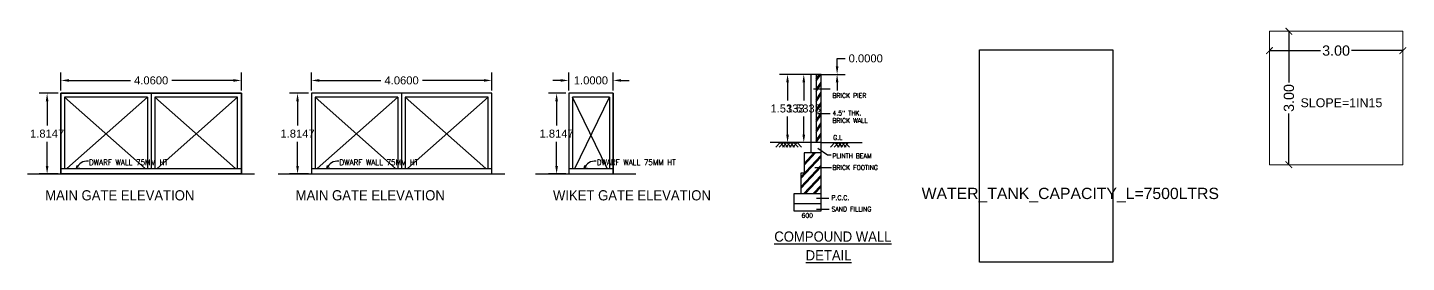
# Model space of a CAD drawing. Header units: metres. Extents: x 1521 to 1862, y -130 to 121.
# Drawn here: x 1567.21 to 1598.23, y -80.89 to -75.61 of the extents above; entities that cross this region are included whole.
import ezdxf

# ---------------------------------------------------------------- set-up
doc = ezdxf.new("R2010")
doc.units = ezdxf.units.M
doc.header["$MEASUREMENT"] = 0
doc.layers.get('DEFPOINTS').update_dxf_attribs({"lineweight": 9})
doc.layers.add('BLK_1_DA_RAMP_1', color=1, linetype='Continuous', lineweight=0)
doc.layers.add('WATER_TANK_CALCULATION', color=150, linetype='Continuous', lineweight=30)
for name, color, linetype in [('COMPOUNDWALL', 58, 'Continuous'), ('MAIN_GATE', 57, 'Continuous'), ('PATH_WAY', 4, 'Continuous'), ('WALL', 251, 'Continuous'), ('WICKET_GATE', 57, 'Continuous')]:
    doc.layers.add(name, color=color, linetype=linetype)
doc.styles.add('2', font='arial.ttf', dxfattribs={"height": 0.23})
doc.styles.add('ED', font='swiss.ttf')
doc.styles.get("Standard").update_dxf_attribs({"font": 'arial.ttf'})
doc.styles.add('T', font='ROMI____.pfb', dxfattribs={"width": 1.2, "height": 24})
doc.styles.add('T1', font='ROMANS.shx', dxfattribs={"width": 0.96, "height": 4})
doc.dimstyles.new('100', dxfattribs={"dimtxt": 0.23, "dimasz": 0.15, "dimexe": 3, "dimexo": 0, "dimgap": 0.05, "dimtad": 0, "dimzin": 1, "dimdsep": 46, "dimtxsty": '2', "dimblk1": 'ARCHTICK', "dimblk2": 'ARCHTICK', "dimsah": 1, "dimcen": 0.1, "dimse1": 1, "dimse2": 1, "dimclrd": 251, "dimclre": 256, "dimclrt": 256, "dimadec": 0, "dimazin": 1, "dimtfac": 1, "dimtmove": 2, "dimatfit": 0, "dimfxl": 0, "dimtolj": 2, "dimtzin": 0, "dimarcsym": 0})
doc.dimstyles.get("Standard").update_dxf_attribs({"dimtxt": 0.18, "dimasz": 0.18, "dimexe": 0.18, "dimexo": 0.0625, "dimgap": 0.09, "dimtad": 0, "dimtih": 1, "dimtoh": 1, "dimdec": 4, "dimzin": 0, "dimdsep": 46, "dimtxsty": 'Standard', "dimcen": 0.09, "dimadec": 0, "dimazin": 0, "dimtfac": 1, "dimtdec": 4, "dimtofl": 0, "dimtmove": 0, "dimatfit": 3, "dimfxl": 0, "dimtolj": 1, "dimtzin": 0, "dimarcsym": 0})

# ---------------------------------------------------------------- blocks, each defined once
blk = doc.blocks.new('*D26')
at = {"layer": 'COMPOUNDWALL', "color": 0, "lineweight": -2}
for p, q in [((1584.885, -76.663), (1584.492, -76.663)), ((1584.672, -76.843), (1584.672, -77.248)), ((1584.672, -78.017), (1584.672, -77.612)), ((1584.885, -78.197), (1584.492, -78.197))]:
    blk.add_line(p, q, dxfattribs=at)
at = {"layer": 'COMPOUNDWALL', "color": 0}
for points in [[(1584.642, -76.843), (1584.702, -76.843), (1584.672, -76.663)], [(1584.642, -78.017), (1584.702, -78.017), (1584.672, -78.197)]]:
    blk.add_solid(points, dxfattribs=at)
at = {"layer": 'DEFPOINTS', "color": 0}
for p in [(1584.672, -76.663), (1584.947, -76.663), (1584.947, -78.197)]:
    blk.add_point(p, dxfattribs=at)
at = {"layer": 'COMPOUNDWALL', "color": 0, "insert": (1584.672, -77.43), "char_height": 0.18, "attachment_point": 5}
blk.add_mtext('\\A1;1.5333', dxfattribs=at)
blk = doc.blocks.new('*D27')
at = {"layer": 'COMPOUNDWALL', "color": 0, "lineweight": -2}
for p, q in [((1584.885, -76.663), (1584.127, -76.663)), ((1584.307, -76.843), (1584.307, -77.248)), ((1584.307, -78.017), (1584.307, -77.612)), ((1584.885, -78.197), (1584.127, -78.197))]:
    blk.add_line(p, q, dxfattribs=at)
at = {"layer": 'COMPOUNDWALL', "color": 0}
for points in [[(1584.277, -76.843), (1584.337, -76.843), (1584.307, -76.663)], [(1584.277, -78.017), (1584.337, -78.017), (1584.307, -78.197)]]:
    blk.add_solid(points, dxfattribs=at)
at = {"layer": 'DEFPOINTS', "color": 0}
for p in [(1584.947, -76.663), (1584.307, -78.197), (1584.947, -78.197)]:
    blk.add_point(p, dxfattribs=at)
at = {"layer": 'COMPOUNDWALL', "color": 0, "insert": (1584.307, -77.43), "char_height": 0.18, "attachment_point": 5}
blk.add_mtext('\\A1;1.5333', dxfattribs=at)
blk = doc.blocks.new('*D28')
at = {"layer": 'COMPOUNDWALL', "color": 0, "lineweight": -2}
for p, q in [((1585.422, -76.483), (1585.422, -76.303)), ((1585.422, -76.303), (1585.602, -76.303)), ((1585.01, -76.663), (1585.602, -76.663)), ((1585.01, -76.663), (1585.602, -76.663)), ((1585.422, -76.843), (1585.422, -77.023))]:
    blk.add_line(p, q, dxfattribs=at)
at = {"layer": 'COMPOUNDWALL', "color": 0}
for points in [[(1585.392, -76.483), (1585.452, -76.483), (1585.422, -76.663)], [(1585.392, -76.843), (1585.452, -76.843), (1585.422, -76.663)]]:
    blk.add_solid(points, dxfattribs=at)
at = {"layer": 'DEFPOINTS', "color": 0}
for p in [(1584.947, -76.663), (1584.947, -76.663), (1585.422, -76.663)]:
    blk.add_point(p, dxfattribs=at)
at = {"layer": 'COMPOUNDWALL', "color": 0, "insert": (1586.066, -76.303), "char_height": 0.18, "attachment_point": 5}
blk.add_mtext('\\A1;0.0000', dxfattribs=at)
blk = doc.blocks.new('*D29')
at = {"layer": 'DEFPOINTS', "color": 0}
for p in [(1567.648, -77.087), (1567.959, -77.087), (1567.959, -78.902)]:
    blk.add_point(p, dxfattribs=at)
at = {"layer": 'MAIN_GATE', "color": 0, "lineweight": -2}
for p, q in [((1567.896, -77.087), (1567.468, -77.087)), ((1567.648, -77.267), (1567.648, -77.813)), ((1567.648, -78.722), (1567.648, -78.177)), ((1567.896, -78.902), (1567.468, -78.902))]:
    blk.add_line(p, q, dxfattribs=at)
at = {"layer": 'MAIN_GATE', "color": 0}
for points in [[(1567.618, -77.267), (1567.678, -77.267), (1567.648, -77.087)], [(1567.618, -78.722), (1567.678, -78.722), (1567.648, -78.902)]]:
    blk.add_solid(points, dxfattribs=at)
at = {"layer": 'MAIN_GATE', "color": 0, "insert": (1567.648, -77.995), "char_height": 0.18, "attachment_point": 5}
blk.add_mtext('\\A1;1.8147', dxfattribs=at)
blk = doc.blocks.new('*D30')
at = {"layer": 'DEFPOINTS', "color": 0}
for p in [(1572.019, -76.798), (1567.959, -77.087), (1572.019, -77.087)]:
    blk.add_point(p, dxfattribs=at)
at = {"layer": 'MAIN_GATE', "color": 0, "lineweight": -2}
for p, q in [((1567.959, -77.025), (1567.959, -76.618)), ((1572.019, -77.025), (1572.019, -76.618)), ((1568.139, -76.798), (1569.522, -76.798)), ((1571.839, -76.798), (1570.456, -76.798))]:
    blk.add_line(p, q, dxfattribs=at)
at = {"layer": 'MAIN_GATE', "color": 0}
for points in [[(1568.139, -76.768), (1568.139, -76.828), (1567.959, -76.798)], [(1571.839, -76.768), (1571.839, -76.828), (1572.019, -76.798)]]:
    blk.add_solid(points, dxfattribs=at)
at = {"layer": 'MAIN_GATE', "color": 0, "insert": (1569.989, -76.798), "char_height": 0.18, "attachment_point": 5}
blk.add_mtext('\\A1;4.0600', dxfattribs=at)
blk = doc.blocks.new('*D31')
at = {"layer": 'DEFPOINTS', "color": 0}
for p in [(1573.283, -77.087), (1573.594, -77.087), (1573.594, -78.902)]:
    blk.add_point(p, dxfattribs=at)
at = {"layer": 'MAIN_GATE', "color": 0, "lineweight": -2}
for p, q in [((1573.531, -77.087), (1573.103, -77.087)), ((1573.283, -77.267), (1573.283, -77.813)), ((1573.283, -78.722), (1573.283, -78.177)), ((1573.531, -78.902), (1573.103, -78.902))]:
    blk.add_line(p, q, dxfattribs=at)
at = {"layer": 'MAIN_GATE', "color": 0}
for points in [[(1573.253, -77.267), (1573.313, -77.267), (1573.283, -77.087)], [(1573.253, -78.722), (1573.313, -78.722), (1573.283, -78.902)]]:
    blk.add_solid(points, dxfattribs=at)
at = {"layer": 'MAIN_GATE', "color": 0, "insert": (1573.283, -77.995), "char_height": 0.18, "attachment_point": 5}
blk.add_mtext('\\A1;1.8147', dxfattribs=at)
blk = doc.blocks.new('*D32')
at = {"layer": 'DEFPOINTS', "color": 0}
for p in [(1577.654, -76.798), (1573.594, -77.087), (1577.654, -77.087)]:
    blk.add_point(p, dxfattribs=at)
at = {"layer": 'MAIN_GATE', "color": 0, "lineweight": -2}
for p, q in [((1573.594, -77.025), (1573.594, -76.618)), ((1577.654, -77.025), (1577.654, -76.618)), ((1573.774, -76.798), (1575.157, -76.798)), ((1577.474, -76.798), (1576.091, -76.798))]:
    blk.add_line(p, q, dxfattribs=at)
at = {"layer": 'MAIN_GATE', "color": 0}
for points in [[(1573.774, -76.768), (1573.774, -76.828), (1573.594, -76.798)], [(1577.474, -76.768), (1577.474, -76.828), (1577.654, -76.798)]]:
    blk.add_solid(points, dxfattribs=at)
at = {"layer": 'MAIN_GATE', "color": 0, "insert": (1575.624, -76.798), "char_height": 0.18, "attachment_point": 5}
blk.add_mtext('\\A1;4.0600', dxfattribs=at)
blk = doc.blocks.new('*D33')
at = {"layer": 'DEFPOINTS', "color": 0}
for p in [(1579.111, -77.087), (1579.383, -77.087), (1579.383, -78.902)]:
    blk.add_point(p, dxfattribs=at)
at = {"layer": 'WICKET_GATE', "color": 0, "lineweight": -2}
for p, q in [((1579.321, -77.087), (1578.931, -77.087)), ((1579.111, -77.267), (1579.111, -77.813)), ((1579.111, -78.722), (1579.111, -78.177)), ((1579.321, -78.902), (1578.931, -78.902))]:
    blk.add_line(p, q, dxfattribs=at)
at = {"layer": 'WICKET_GATE', "color": 0}
for points in [[(1579.081, -77.267), (1579.141, -77.267), (1579.111, -77.087)], [(1579.081, -78.722), (1579.141, -78.722), (1579.111, -78.902)]]:
    blk.add_solid(points, dxfattribs=at)
at = {"layer": 'WICKET_GATE', "color": 0, "insert": (1579.111, -77.995), "char_height": 0.18, "attachment_point": 5}
blk.add_mtext('\\A1;1.8147', dxfattribs=at)
blk = doc.blocks.new('*D34')
at = {"layer": 'DEFPOINTS', "color": 0}
for p in [(1580.383, -76.798), (1579.383, -77.087), (1580.383, -77.087)]:
    blk.add_point(p, dxfattribs=at)
at = {"layer": 'WICKET_GATE', "color": 0, "lineweight": -2}
for p, q in [((1579.383, -77.025), (1579.383, -76.618)), ((1580.383, -77.025), (1580.383, -76.618)), ((1579.203, -76.798), (1579.023, -76.798)), ((1580.563, -76.798), (1580.743, -76.798))]:
    blk.add_line(p, q, dxfattribs=at)
at = {"layer": 'WICKET_GATE', "color": 0}
for points in [[(1579.203, -76.768), (1579.203, -76.828), (1579.383, -76.798)], [(1580.563, -76.768), (1580.563, -76.828), (1580.383, -76.798)]]:
    blk.add_solid(points, dxfattribs=at)
at = {"layer": 'WICKET_GATE', "color": 0, "insert": (1579.883, -76.798), "char_height": 0.18, "attachment_point": 5}
blk.add_mtext('\\A1;1.0000', dxfattribs=at)
blk = doc.blocks.new('_ARCHTICK')
at = {"color": 0, "linetype": 'ByBlock', "const_width": 0.15}
blk.add_lwpolyline([(-0.5, -0.5), (0.5, 0.5)], dxfattribs=at)
blk = doc.blocks.new('*D35')
at = {"layer": 'BLK_1_DA_RAMP_1', "color": 251, "lineweight": -2}
for p, q in [((1595.587, -75.693), (1595.587, -76.844)), ((1595.587, -78.693), (1595.587, -77.541))]:
    blk.add_line(p, q, dxfattribs=at)
at = {"layer": 'DEFPOINTS', "color": 0}
for p in [(1595.148, -75.693), (1595.148, -78.693), (1595.587, -78.693)]:
    blk.add_point(p, dxfattribs=at)
at = {"layer": 'BLK_1_DA_RAMP_1', "color": 251, "lineweight": -2, "xscale": 0.15, "yscale": 0.15, "zscale": 0.15}
for p, rotation in [((1595.587, -75.693), 90), ((1595.587, -78.693), 270)]:
    blk.add_blockref('_ARCHTICK', p, dxfattribs=dict(at, rotation=rotation))
at = {"layer": 'BLK_1_DA_RAMP_1', "insert": (1595.587, -77.193), "char_height": 0.23, "attachment_point": 5, "rotation": 90, "style": '2'}
blk.add_mtext('\\A2;3.00', dxfattribs=at)
blk = doc.blocks.new('*D36')
at = {"layer": 'BLK_1_DA_RAMP_1', "color": 251, "lineweight": -2}
for p, q in [((1595.148, -76.128), (1596.299, -76.128)), ((1598.148, -76.128), (1596.996, -76.128))]:
    blk.add_line(p, q, dxfattribs=at)
at = {"layer": 'DEFPOINTS', "color": 0}
for p in [(1595.148, -75.693), (1598.148, -75.693), (1595.148, -76.128)]:
    blk.add_point(p, dxfattribs=at)
at = {"layer": 'BLK_1_DA_RAMP_1', "color": 251, "lineweight": -2, "xscale": 0.15, "yscale": 0.15, "zscale": 0.15, "rotation": 180}
blk.add_blockref('_ARCHTICK', (1595.148, -76.128), dxfattribs=at)
at = {"layer": 'BLK_1_DA_RAMP_1', "color": 251, "lineweight": -2, "xscale": 0.15, "yscale": 0.15, "zscale": 0.15}
blk.add_blockref('_ARCHTICK', (1598.148, -76.128), dxfattribs=at)
at = {"layer": 'BLK_1_DA_RAMP_1', "insert": (1596.648, -76.128), "char_height": 0.23, "attachment_point": 5, "style": '2'}
blk.add_mtext('\\A2;3.00', dxfattribs=at)

msp = doc.modelspace()

# ---------------------------------------------------------------- linework, layer by layer
at = {"layer": 'BLK_1_DA_RAMP_1'}
msp.add_lwpolyline([(1595.14774, -78.69272), (1595.14774, -75.69272), (1598.14774, -75.69272), (1598.14774, -78.69272)], close=True, dxfattribs=at)
at = {"layer": 'MAIN_GATE'}
for points in [[(1567.95866, -77.08733), (1572.01866, -77.08733), (1572.01866, -78.90205), (1567.95866, -78.90205)], [(1573.5938, -78.90205), (1577.6538, -78.90205), (1577.6538, -77.08733), (1573.5938, -77.08733)]]:
    msp.add_lwpolyline(points, close=True, dxfattribs=at)
at = {"layer": 'WALL'}
for p, q in [((1584.83222, -76.66325), (1584.83222, -78.19659)), ((1584.94722, -76.66325), (1584.83222, -76.66325)), ((1584.94722, -76.66325), (1584.94722, -78.19659)), ((1584.94722, -76.81659), (1585.05287, -76.66325)), ((1585.06222, -76.66325), (1584.94722, -76.66325)), ((1584.94722, -76.77154), (1585.02184, -76.66325)), ((1584.94722, -77.00154), (1585.06222, -76.83464)), ((1584.94722, -77.04659), (1585.06222, -76.87968)), ((1585.06222, -78.19659), (1585.06222, -76.66325)), ((1584.89202, -76.98498), (1585.26248, -76.98498)), ((1584.94722, -77.23154), (1585.06222, -77.06464)), ((1584.94722, -77.27659), (1585.06222, -77.10968)), ((1584.94722, -77.46154), (1585.06222, -77.29464)), ((1584.94722, -77.50659), (1585.06222, -77.33968)), ((1584.94722, -77.69154), (1585.06222, -77.52464)), ((1584.98022, -77.54324), (1585.26248, -77.54324)), ((1584.94722, -77.73659), (1585.06222, -77.56968)), ((1584.94722, -77.92154), (1585.06222, -77.75464)), ((1584.94722, -77.96659), (1585.06222, -77.79968)), ((1584.94722, -78.15154), (1585.06222, -77.98464)), ((1584.94722, -78.19659), (1585.06222, -78.02968)), ((1584.83222, -78.19659), (1583.91222, -78.19659)), ((1584.0411, -78.29881), (1584.13827, -78.19659)), ((1584.11777, -78.29881), (1584.21494, -78.19659)), ((1584.23544, -78.29881), (1584.13827, -78.19659)), ((1584.19443, -78.29881), (1584.2916, -78.19659)), ((1584.31211, -78.29881), (1584.21494, -78.19659)), ((1584.2711, -78.29881), (1584.36827, -78.19659)), ((1584.38877, -78.29881), (1584.2916, -78.19659)), ((1584.34777, -78.29881), (1584.44494, -78.19659)), ((1584.46544, -78.29881), (1584.36827, -78.19659)), ((1584.42443, -78.29881), (1584.5216, -78.19659)), ((1584.54211, -78.29881), (1584.44494, -78.19659)), ((1584.61877, -78.29881), (1584.5216, -78.19659)), ((1584.60222, -78.96863), (1585.06222, -78.47775)), ((1585.06222, -78.42659), (1584.67889, -78.42659)), ((1584.67889, -78.42659), (1584.67889, -78.88659)), ((1584.67889, -78.69995), (1584.93505, -78.42659)), ((1584.67889, -78.66257), (1584.90003, -78.42659)), ((1585.06222, -78.19659), (1584.83222, -78.19659)), ((1584.83222, -78.19659), (1584.83222, -78.42659)), ((1584.98455, -78.32124), (1585.2032, -78.47193)), ((1585.06222, -78.42659), (1585.06222, -78.19659)), ((1585.06222, -78.19659), (1585.98222, -78.19659)), ((1585.06222, -78.88659), (1585.06222, -78.42659)), ((1585.2032, -78.47193), (1585.28613, -78.47193)), ((1585.27568, -78.29881), (1585.37285, -78.19659)), ((1585.35234, -78.29881), (1585.44951, -78.19659)), ((1585.47001, -78.29881), (1585.37285, -78.19659)), ((1585.42901, -78.29881), (1585.52618, -78.19659)), ((1585.54668, -78.29881), (1585.44951, -78.19659)), ((1585.50568, -78.29881), (1585.60285, -78.19659)), ((1585.62335, -78.29881), (1585.52618, -78.19659)), ((1585.58234, -78.29881), (1585.67951, -78.19659)), ((1585.70001, -78.29881), (1585.60285, -78.19659)), ((1568.30913, -78.77705), (1568.32078, -78.70957)), ((1568.30913, -78.77705), (1568.37556, -78.76044)), ((1573.94427, -78.77705), (1573.95592, -78.70957)), ((1573.94427, -78.77705), (1574.0107, -78.76044)), ((1579.73397, -78.77705), (1579.74562, -78.70957)), ((1579.73397, -78.77705), (1579.8004, -78.76044)), ((1584.60222, -79.006), (1585.06222, -78.51512)), ((1584.60222, -79.19287), (1585.06222, -78.70199)), ((1584.60222, -79.23025), (1585.06222, -78.73936)), ((1584.92423, -78.75825), (1585.29367, -78.75825)), ((1584.67889, -78.88659), (1584.60222, -78.88659)), ((1584.60222, -78.88659), (1584.60222, -79.34659)), ((1584.66832, -79.34659), (1585.06222, -78.92623)), ((1584.70334, -79.34659), (1585.06222, -78.96361)), ((1585.06222, -79.34659), (1585.06222, -78.88659)), ((1585.06222, -79.34659), (1584.44889, -79.34659)), ((1584.44889, -79.34659), (1584.44889, -79.72992)), ((1584.87845, -79.34659), (1585.06222, -79.15048)), ((1584.91348, -79.34659), (1585.06222, -79.18785)), ((1585.06222, -79.72992), (1585.06222, -79.34659)), ((1585.06222, -79.57659), (1584.44889, -79.57659)), ((1584.96193, -79.4439), (1585.23336, -79.4439)), ((1584.96193, -79.69254), (1585.2409, -79.69254)), ((1584.44889, -79.72992), (1585.06222, -79.72992))]:
    msp.add_line(p, q, dxfattribs=at)
at = {"layer": 'WALL', "color": 1}
for p, q in [((1572.01866, -77.08733), (1567.95866, -77.08733)), ((1567.95866, -77.08733), (1567.95866, -78.90205)), ((1568.04199, -77.17066), (1568.04199, -78.77705)), ((1569.85473, -78.77705), (1568.04199, -77.17066)), ((1569.90533, -77.17066), (1568.04199, -77.17066)), ((1568.09259, -78.77705), (1569.90533, -77.17066)), ((1569.90533, -77.17066), (1569.90533, -78.77705)), ((1569.98866, -77.08733), (1569.98866, -78.77705)), ((1571.93533, -77.17066), (1570.07199, -77.17066)), ((1571.88473, -78.77705), (1570.07199, -77.17066)), ((1570.07199, -77.17066), (1570.07199, -78.77705)), ((1570.12259, -78.77705), (1571.93533, -77.17066)), ((1571.93533, -78.77705), (1571.93533, -77.17066)), ((1572.01866, -78.90205), (1572.01866, -77.08733)), ((1577.6538, -77.08733), (1573.5938, -77.08733)), ((1573.5938, -77.08733), (1573.5938, -78.90205)), ((1573.67713, -77.17066), (1573.67713, -78.77705)), ((1575.48987, -78.77705), (1573.67713, -77.17066)), ((1575.54047, -77.17066), (1573.67713, -77.17066)), ((1573.72773, -78.77705), (1575.54047, -77.17066)), ((1575.54047, -77.17066), (1575.54047, -78.77705)), ((1575.6238, -77.08733), (1575.6238, -78.77705)), ((1577.57047, -77.17066), (1575.70713, -77.17066)), ((1577.51987, -78.77705), (1575.70713, -77.17066)), ((1575.70713, -77.17066), (1575.70713, -78.77705)), ((1575.75773, -78.77705), (1577.57047, -77.17066)), ((1577.57047, -78.77705), (1577.57047, -77.17066)), ((1577.6538, -78.90205), (1577.6538, -77.08733)), ((1580.3835, -77.08733), (1579.3835, -77.08733)), ((1579.3835, -77.08733), (1579.3835, -78.90205)), ((1579.46683, -77.17066), (1579.46683, -78.77705)), ((1580.24957, -78.77705), (1579.46683, -77.17066)), ((1580.30017, -77.17066), (1579.46683, -77.17066)), ((1579.51743, -78.77705), (1580.30017, -77.17066)), ((1580.30017, -77.17066), (1580.30017, -78.77705)), ((1580.3835, -77.08733), (1580.3835, -78.90205)), ((1567.95866, -78.77705), (1572.01866, -78.77705)), ((1573.5938, -78.77705), (1577.6538, -78.77705)), ((1579.3835, -78.77705), (1580.3835, -78.77705)), ((1567.20866, -78.90205), (1572.31419, -78.90205)), ((1572.8438, -78.90205), (1577.94933, -78.90205)), ((1578.6335, -78.90205), (1580.8902, -78.90205))]:
    msp.add_line(p, q, dxfattribs=at)
at = {"layer": 'WALL'}
for centre in [(1568.5463, -78.86803), (1574.18144, -78.86803), (1579.97114, -78.86803)]:
    msp.add_arc(centre, 0.25402, 83.35485, 159.011928, dxfattribs=at)
at = {"layer": 'WATER_TANK_CALCULATION', "linetype": 'ByBlock'}
msp.add_lwpolyline([(1588.6248, -76.10821), (1591.6248, -76.10821), (1591.6248, -80.88237), (1588.6248, -80.88237)], close=True, dxfattribs=at)
at = {"layer": 'WICKET_GATE'}
msp.add_lwpolyline([(1579.3835, -78.90205), (1580.3835, -78.90205), (1580.3835, -77.08733), (1579.3835, -77.08733)], close=True, dxfattribs=at)

# ---------------------------------------------------------------- texts
at = {"layer": 'BLK_1_DA_RAMP_1', "insert": (1596.7684, -77.19975), "char_height": 0.2, "width": 2.4, "attachment_point": 2}
msp.add_mtext('SLOPE=1IN15', dxfattribs=at)
at = {"layer": 'PATH_WAY', "color": 5, "style": 'T', "width": 0.96}
for s, p in [('MAIN GATE ELEVATION', (1567.60459, -79.49608)), ('MAIN GATE ELEVATION', (1573.23973, -79.49608)), ('WIKET GATE ELEVATION', (1579.02943, -79.49608)), ('%%UCOMPOUND WALL%%U', (1584.00897, -80.42384)), ('%%UDETAIL%%U', (1584.71492, -80.8444))]:
    msp.add_text(s, height=0.2295684, dxfattribs=at).set_placement(p)
at = {"layer": 'WALL', "style": 'T1', "width": 0.96}
for s, height, p in [('BRICK PIER', 0.104778, (1585.31778, -77.19067)), ('4.5" THK.', 0.104778, (1585.31778, -77.58325)), ('BRICK WALL', 0.104778, (1585.31778, -77.75289)), ('G.L', 0.104778, (1585.33337, -78.13607)), ('PLINTH BEAM', 0.1047778, (1585.31778, -78.54965)), ('DWARF WALL 75MM HT', 0.1227692, (1568.58981, -78.70186)), ('DWARF WALL 75MM HT', 0.1227692, (1574.22495, -78.70186)), ('DWARF WALL 75MM HT', 0.1227692, (1580.01465, -78.70186)), ('BRICK FOOTING', 0.1047778, (1585.31778, -78.80992)), ('P.C.C.', 0.104778, (1585.29516, -79.4878)), ('SAND FILLING', 0.1047778, (1585.29516, -79.74173)), ('600', 0.104778, (1584.61961, -79.88812))]:
    msp.add_text(s, height=height, dxfattribs=at).set_placement(p)
at = {"layer": 'WATER_TANK_CALCULATION', "linetype": 'ByBlock', "insert": (1587.32414, -79.21199), "char_height": 0.2537879, "attachment_point": 1, "style": 'ED'}
msp.add_mtext_dynamic_manual_height_columns('WATER_TANK_CAPACITY_L=7500LTRS', width=6.8667001, gutter_width=1.26894, heights=[0], dxfattribs=at)

# ---------------------------------------------------------------- dimensions: what is measured, and where the dimension line sits
at = {"layer": 'BLK_1_DA_RAMP_1'}
dim = msp.add_linear_dim(base=(1595.14774, -76.1275), p1=(1598.14774, -75.69272), p2=(1595.14774, -75.69272), dimstyle='100', dxfattribs=at)
dim.commit()
dim.dimension.update_dxf_attribs({"geometry": '*D36', "text_midpoint": (1596.64774, -76.1275)})
dim = msp.add_linear_dim(base=(1595.58659, -78.69272), p1=(1595.14774, -75.69272), p2=(1595.14774, -78.69272), angle=270, dimstyle='100', dxfattribs=at)
dim.commit()
dim.dimension.update_dxf_attribs({"geometry": '*D35', "text_midpoint": (1595.58659, -77.19272)})
at = {"layer": 'COMPOUNDWALL', "color": 3}
dim = msp.add_linear_dim(base=(1585.4224978251, -76.6632522108), p1=(1584.9472244414, -76.6632522108), p2=(1584.9472244414, -76.6632522108), angle=90, dimstyle='Standard', override={"dimscale": 1}, dxfattribs=at)
dim.commit()
dim.dimension.update_dxf_attribs({"geometry": '*D28', "text_midpoint": (1586.0658197897, -76.3032522108)})
at = {"layer": 'COMPOUNDWALL', "color": 2}
dim = msp.add_linear_dim(base=(1584.30733, -78.19659), p1=(1584.94722, -76.66325), p2=(1584.94722, -78.19659), angle=90, dimstyle='Standard', override={"dimscale": 1}, dxfattribs=at)
dim.commit()
dim.dimension.update_dxf_attribs({"geometry": '*D27', "text_midpoint": (1584.30733, -77.42992)})
at = {"layer": 'COMPOUNDWALL', "color": 1}
dim = msp.add_linear_dim(base=(1584.67171, -76.66325), p1=(1584.94722, -78.19659), p2=(1584.94722, -76.66325), angle=90, dimstyle='Standard', override={"dimscale": 1}, dxfattribs=at)
dim.commit()
dim.dimension.update_dxf_attribs({"geometry": '*D26', "text_midpoint": (1584.67171, -77.42992)})
at = {"layer": 'MAIN_GATE', "color": 2}
for base, p1, p2, picture, middle in [((1572.01866, -76.79781), (1567.95866, -77.08733), (1572.01866, -77.08733), '*D30', (1569.98866, -76.79781)), ((1577.6538, -76.79781), (1573.5938, -77.08733), (1577.6538, -77.08733), '*D32', (1575.6238, -76.79781))]:
    dim = msp.add_linear_dim(base=base, p1=p1, p2=p2, dimstyle='Standard', override={"dimscale": 1}, dxfattribs=at)
    dim.commit()
    dim.dimension.update_dxf_attribs({"geometry": picture, "text_midpoint": middle})
at = {"layer": 'MAIN_GATE', "color": 1}
for base, p1, p2, picture, middle in [((1567.64756, -77.08733), (1567.95866, -78.90205), (1567.95866, -77.08733), '*D29', (1567.64756, -77.99469)), ((1573.2827, -77.08733), (1573.5938, -78.90205), (1573.5938, -77.08733), '*D31', (1573.2827, -77.99469))]:
    dim = msp.add_linear_dim(base=base, p1=p1, p2=p2, angle=90, dimstyle='Standard', override={"dimscale": 1}, dxfattribs=at)
    dim.commit()
    dim.dimension.update_dxf_attribs({"geometry": picture, "text_midpoint": middle})
at = {"layer": 'WICKET_GATE', "color": 2}
dim = msp.add_linear_dim(base=(1580.3835, -76.79781), p1=(1579.3835, -77.08733), p2=(1580.3835, -77.08733), dimstyle='Standard', override={"dimscale": 1}, dxfattribs=at)
dim.commit()
dim.dimension.update_dxf_attribs({"geometry": '*D34', "text_midpoint": (1579.8835, -76.79781)})
at = {"layer": 'WICKET_GATE', "color": 1}
dim = msp.add_linear_dim(base=(1579.11123, -77.08733), p1=(1579.3835, -78.90205), p2=(1579.3835, -77.08733), angle=90, dimstyle='Standard', override={"dimscale": 1}, dxfattribs=at)
dim.commit()
dim.dimension.update_dxf_attribs({"geometry": '*D33', "text_midpoint": (1579.11123, -77.99469)})

doc.saveas('drawing.dxf')
